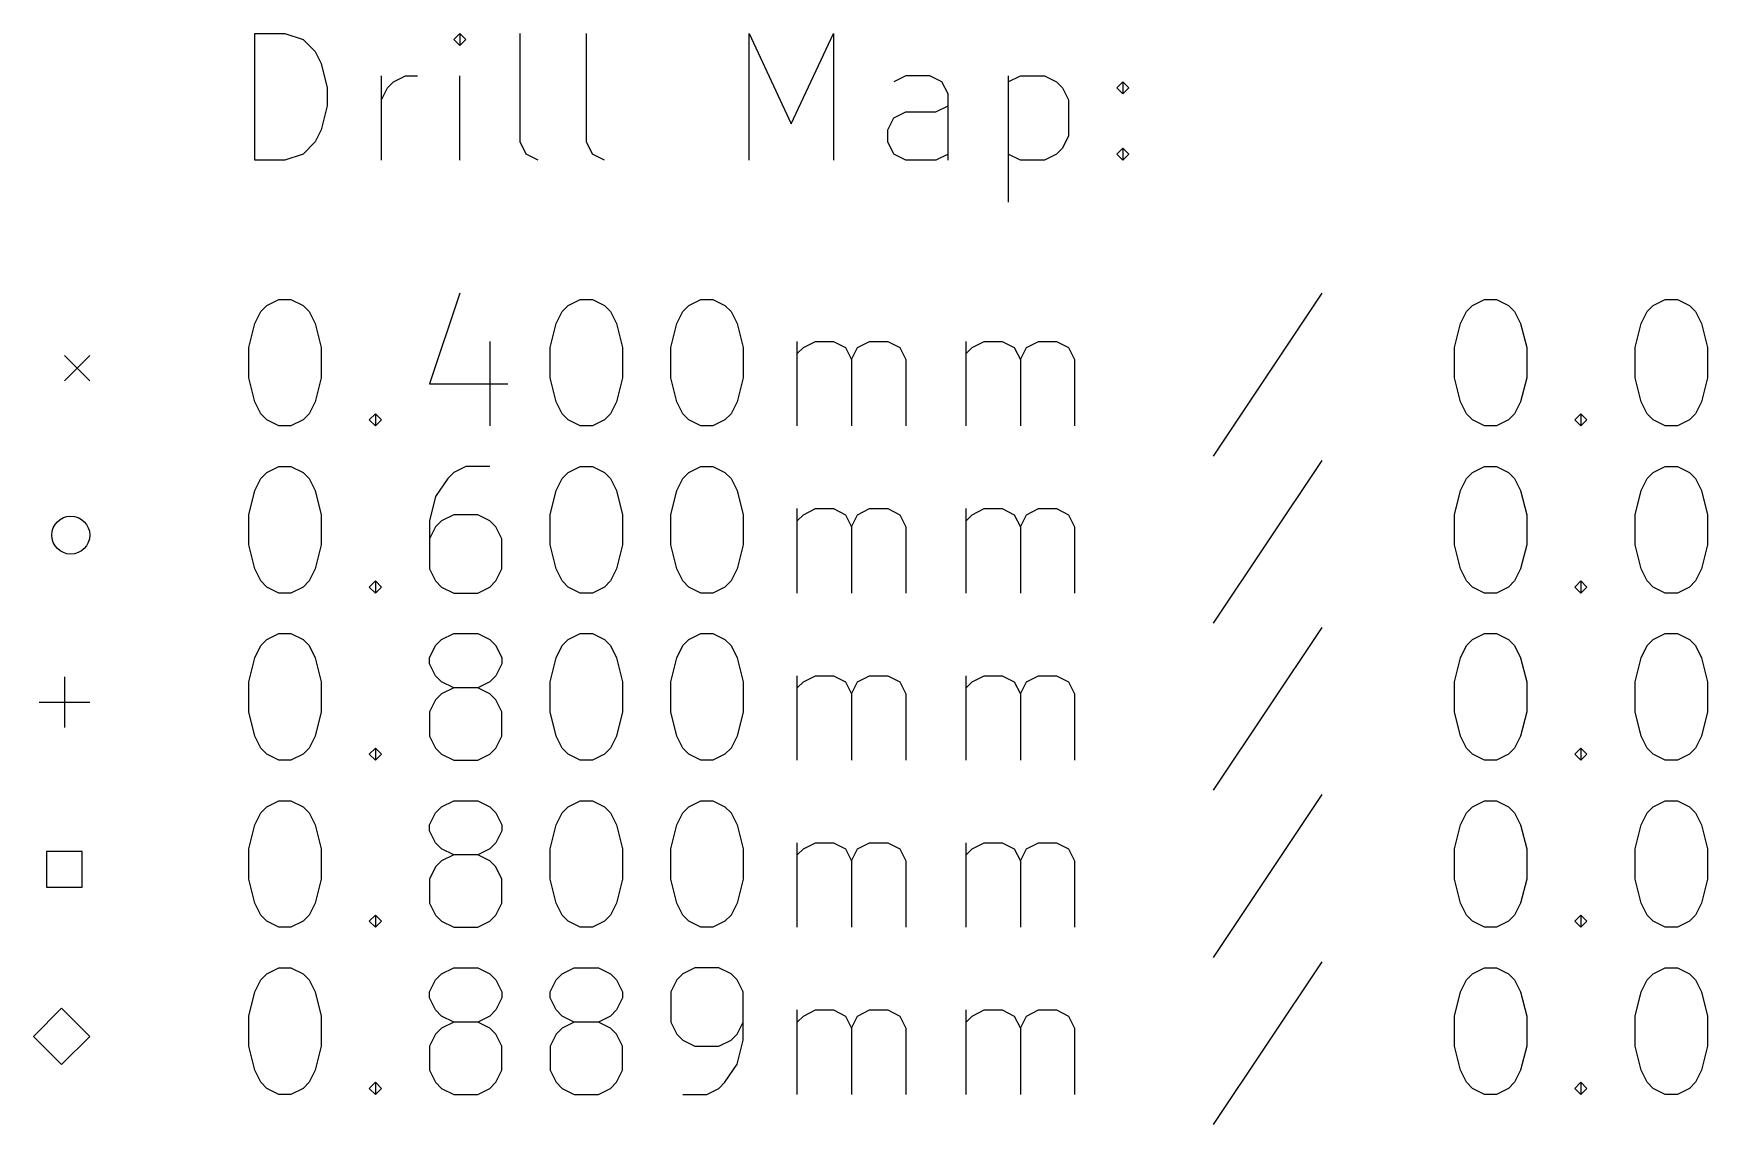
# Model space of a CAD drawing. Extents: x -2 to 158, y -158 to -1.
# Drawn here: x -0.89 to 25.56, y -18.35 to -1.11 of the extents above; entities that cross this region are included whole.
import ezdxf

# ---------------------------------------------------------------- set-up
doc = ezdxf.new("R2010")
doc.units = 0
doc.layers.add('BLACK', color=7, linetype='CONTINUOUS')

msp = doc.modelspace()

# ---------------------------------------------------------------- linework, layer by layer
at = {"layer": 'BLACK', "linetype": 'CONTINUOUS'}
for p, q in [((2.607768, -3.114838), (2.607768, -1.114838)), ((2.607768, -1.114838), (3.083958, -1.114838)), ((3.083958, -1.114838), (3.369673, -1.210076)), ((3.369673, -1.210076), (3.560149, -1.400552)), ((5.845863, -1.114838), (5.750625, -1.210076)), ((5.750625, -1.210076), (5.845863, -1.305314)), ((5.941101, -1.210076), (5.845863, -1.114838)), ((5.845863, -1.114838), (5.845863, -1.305314)), ((5.845863, -1.305314), (5.941101, -1.210076)), ((6.798244, -2.829123), (6.798244, -1.114838)), ((7.845863, -2.829123), (7.845863, -1.114838)), ((10.417292, -3.114838), (10.417292, -1.114838)), ((10.417292, -1.114838), (11.083959, -2.543409)), ((11.083959, -2.543409), (11.750625, -1.114838)), ((11.750625, -1.114838), (11.750625, -3.114838)), ((3.560149, -1.400552), (3.655387, -1.591028)), ((3.655387, -1.591028), (3.750625, -1.97198)), ((4.607768, -3.114838), (4.607768, -1.781504)), ((4.798244, -1.876742), (4.98872, -1.781504)), ((4.98872, -1.781504), (5.179197, -1.781504)), ((5.845863, -3.114838), (5.845863, -1.781504)), ((12.893482, -1.781504), (12.703006, -1.876742)), ((13.274435, -1.781504), (12.893482, -1.781504)), ((13.464911, -1.876742), (13.274435, -1.781504)), ((14.51253, -1.781504), (14.51253, -3.781504)), ((14.51253, -1.876742), (14.703006, -1.781504)), ((14.703006, -1.781504), (15.083959, -1.781504)), ((15.083959, -1.781504), (15.274435, -1.876742)), ((3.750625, -1.97198), (3.750625, -2.257695)), ((4.607768, -2.162457), (4.703006, -1.97198)), ((4.703006, -1.97198), (4.798244, -1.876742)), ((13.560149, -2.067219), (13.464911, -1.876742)), ((13.560149, -3.114838), (13.560149, -2.067219)), ((15.274435, -1.876742), (15.369673, -1.97198)), ((15.369673, -1.97198), (15.464911, -2.162457)), ((16.226816, -1.97198), (16.322054, -1.876742)), ((16.322054, -2.067219), (16.226816, -1.97198)), ((16.322054, -1.876742), (16.417292, -1.97198)), ((16.322054, -1.876742), (16.322054, -2.067219)), ((16.417292, -1.97198), (16.322054, -2.067219)), ((3.750625, -2.257695), (3.655387, -2.638647)), ((12.703006, -2.448171), (12.893482, -2.352933)), ((12.893482, -2.352933), (13.369673, -2.352933)), ((13.369673, -2.352933), (13.560149, -2.257695)), ((15.464911, -2.162457), (15.464911, -2.733885)), ((3.655387, -2.638647), (3.560149, -2.829123)), ((12.607768, -2.638647), (12.703006, -2.448171)), ((12.607768, -2.829123), (12.607768, -2.638647)), ((3.560149, -2.829123), (3.369673, -3.0196)), ((6.893482, -3.0196), (6.798244, -2.829123)), ((7.941101, -3.0196), (7.845863, -2.829123)), ((12.703006, -3.0196), (12.607768, -2.829123)), ((15.464911, -2.733885), (15.369673, -2.924361)), ((3.083958, -3.114838), (2.607768, -3.114838)), ((3.369673, -3.0196), (3.083958, -3.114838)), ((7.083958, -3.114838), (6.893482, -3.0196)), ((8.131577, -3.114838), (7.941101, -3.0196)), ((12.893482, -3.114838), (12.703006, -3.0196)), ((13.369673, -3.114838), (12.893482, -3.114838)), ((13.560149, -3.0196), (13.369673, -3.114838)), ((14.703006, -3.114838), (14.51253, -3.0196)), ((15.083959, -3.114838), (14.703006, -3.114838)), ((15.274435, -3.0196), (15.083959, -3.114838)), ((15.369673, -2.924361), (15.274435, -3.0196)), ((16.226816, -3.0196), (16.322054, -2.924361)), ((16.322054, -3.114838), (16.226816, -3.0196)), ((16.322054, -2.924361), (16.417292, -3.0196)), ((16.322054, -2.924361), (16.322054, -3.114838)), ((16.417292, -3.0196), (16.322054, -3.114838)), ((5.845863, -5.2196), (5.369673, -6.648171)), ((19.464912, -5.2196), (17.750627, -7.791028)), ((2.607768, -5.69579), (2.703006, -5.505314)), ((2.703006, -5.505314), (2.798244, -5.410076)), ((2.798244, -5.410076), (2.98872, -5.314838)), ((2.98872, -5.314838), (3.179197, -5.314838)), ((3.179197, -5.314838), (3.369673, -5.410076)), ((3.369673, -5.410076), (3.464911, -5.505314)), ((3.464911, -5.505314), (3.560149, -5.69579)), ((7.369673, -5.69579), (7.464911, -5.505314)), ((7.464911, -5.505314), (7.560149, -5.410076)), ((7.560149, -5.410076), (7.750625, -5.314838)), ((7.750625, -5.314838), (7.941102, -5.314838)), ((7.941102, -5.314838), (8.131578, -5.410076)), ((8.131578, -5.410076), (8.226816, -5.505314)), ((8.226816, -5.505314), (8.322054, -5.69579)), ((9.274435, -5.69579), (9.369673, -5.505314)), ((9.369673, -5.505314), (9.464911, -5.410076)), ((9.464911, -5.410076), (9.655387, -5.314838)), ((9.655387, -5.314838), (9.845864, -5.314838)), ((9.845864, -5.314838), (10.03634, -5.410076)), ((10.03634, -5.410076), (10.131578, -5.505314)), ((10.131578, -5.505314), (10.226816, -5.69579)), ((21.655389, -5.69579), (21.750627, -5.505314)), ((21.750627, -5.505314), (21.845865, -5.410076)), ((21.845865, -5.410076), (22.036341, -5.314838)), ((22.036341, -5.314838), (22.226818, -5.314838)), ((22.226818, -5.314838), (22.417294, -5.410076)), ((22.417294, -5.410076), (22.512532, -5.505314)), ((22.512532, -5.505314), (22.60777, -5.69579)), ((24.512532, -5.69579), (24.60777, -5.505314)), ((24.60777, -5.505314), (24.703008, -5.410076)), ((24.703008, -5.410076), (24.893484, -5.314838)), ((24.893484, -5.314838), (25.083961, -5.314838)), ((25.083961, -5.314838), (25.274437, -5.410076)), ((25.274437, -5.410076), (25.369675, -5.505314)), ((25.369675, -5.505314), (25.464913, -5.69579)), ((2.51253, -6.076742), (2.607768, -5.69579)), ((3.560149, -5.69579), (3.655387, -6.076742)), ((7.274435, -6.076742), (7.369673, -5.69579)), ((8.322054, -5.69579), (8.417292, -6.076742)), ((9.179197, -6.076742), (9.274435, -5.69579)), ((10.226816, -5.69579), (10.322054, -6.076742)), ((21.560151, -6.076742), (21.655389, -5.69579)), ((22.60777, -5.69579), (22.703008, -6.076742)), ((24.417294, -6.076742), (24.512532, -5.69579)), ((25.464913, -5.69579), (25.560151, -6.076742)), ((2.51253, -6.552933), (2.51253, -6.076742)), ((3.655387, -6.076742), (3.655387, -6.552933)), ((6.322054, -5.981504), (6.322054, -7.314838)), ((7.274435, -6.552933), (7.274435, -6.076742)), ((8.417292, -6.076742), (8.417292, -6.552933)), ((9.179197, -6.552933), (9.179197, -6.076742)), ((10.322054, -6.076742), (10.322054, -6.552933)), ((11.179197, -7.314838), (11.179197, -5.981504)), ((11.179197, -6.17198), (11.274435, -6.076742)), ((11.274435, -6.076742), (11.464911, -5.981504)), ((11.464911, -5.981504), (11.750626, -5.981504)), ((11.750626, -5.981504), (11.941102, -6.076742)), ((11.941102, -6.076742), (12.03634, -6.267219)), ((12.03634, -6.267219), (12.131578, -6.076742)), ((12.131578, -6.076742), (12.322054, -5.981504)), ((12.322054, -5.981504), (12.607768, -5.981504)), ((12.607768, -5.981504), (12.798245, -6.076742)), ((12.798245, -6.076742), (12.893483, -6.267219)), ((13.845864, -7.314838), (13.845864, -5.981504)), ((13.845864, -6.17198), (13.941102, -6.076742)), ((13.941102, -6.076742), (14.131578, -5.981504)), ((14.131578, -5.981504), (14.417293, -5.981504)), ((14.417293, -5.981504), (14.607769, -6.076742)), ((14.607769, -6.076742), (14.703007, -6.267219)), ((14.703007, -6.267219), (14.798245, -6.076742)), ((14.798245, -6.076742), (14.988721, -5.981504)), ((14.988721, -5.981504), (15.274435, -5.981504)), ((15.274435, -5.981504), (15.464912, -6.076742)), ((15.464912, -6.076742), (15.56015, -6.267219)), ((21.560151, -6.552933), (21.560151, -6.076742)), ((22.703008, -6.076742), (22.703008, -6.552933)), ((24.417294, -6.552933), (24.417294, -6.076742)), ((25.560151, -6.076742), (25.560151, -6.552933)), ((-0.4, -6.2), (0, -6.6)), ((0, -6.2), (-0.4, -6.6)), ((12.03634, -6.267219), (12.03634, -7.314838)), ((12.893483, -6.267219), (12.893483, -7.314838)), ((14.703007, -6.267219), (14.703007, -7.314838)), ((15.56015, -6.267219), (15.56015, -7.314838)), ((2.607768, -6.933885), (2.51253, -6.552933)), ((3.655387, -6.552933), (3.560149, -6.933885)), ((7.369673, -6.933885), (7.274435, -6.552933)), ((8.417292, -6.552933), (8.322054, -6.933885)), ((9.274435, -6.933885), (9.179197, -6.552933)), ((10.322054, -6.552933), (10.226816, -6.933885)), ((21.655389, -6.933885), (21.560151, -6.552933)), ((22.703008, -6.552933), (22.60777, -6.933885)), ((24.512532, -6.933885), (24.417294, -6.552933)), ((25.560151, -6.552933), (25.464913, -6.933885)), ((5.369673, -6.648171), (6.607768, -6.648171)), ((2.703006, -7.124361), (2.607768, -6.933885)), ((2.798244, -7.2196), (2.703006, -7.124361)), ((3.464911, -7.124361), (3.369673, -7.2196)), ((3.560149, -6.933885), (3.464911, -7.124361)), ((4.417292, -7.2196), (4.51253, -7.124361)), ((4.51253, -7.124361), (4.607768, -7.2196)), ((4.51253, -7.124361), (4.51253, -7.314838)), ((7.464911, -7.124361), (7.369673, -6.933885)), ((7.560149, -7.2196), (7.464911, -7.124361)), ((8.226816, -7.124361), (8.131578, -7.2196)), ((8.322054, -6.933885), (8.226816, -7.124361)), ((9.369673, -7.124361), (9.274435, -6.933885)), ((9.464911, -7.2196), (9.369673, -7.124361)), ((10.131578, -7.124361), (10.03634, -7.2196)), ((10.226816, -6.933885), (10.131578, -7.124361)), ((21.750627, -7.124361), (21.655389, -6.933885)), ((21.845865, -7.2196), (21.750627, -7.124361)), ((22.512532, -7.124361), (22.417294, -7.2196)), ((22.60777, -6.933885), (22.512532, -7.124361)), ((23.464913, -7.2196), (23.560151, -7.124361)), ((23.560151, -7.124361), (23.655389, -7.2196)), ((23.560151, -7.124361), (23.560151, -7.314838)), ((24.60777, -7.124361), (24.512532, -6.933885)), ((24.703008, -7.2196), (24.60777, -7.124361)), ((25.369675, -7.124361), (25.274437, -7.2196)), ((25.464913, -6.933885), (25.369675, -7.124361)), ((2.98872, -7.314838), (2.798244, -7.2196)), ((3.179197, -7.314838), (2.98872, -7.314838)), ((3.369673, -7.2196), (3.179197, -7.314838)), ((4.51253, -7.314838), (4.417292, -7.2196)), ((4.607768, -7.2196), (4.51253, -7.314838)), ((7.750625, -7.314838), (7.560149, -7.2196)), ((7.941102, -7.314838), (7.750625, -7.314838)), ((8.131578, -7.2196), (7.941102, -7.314838)), ((9.655387, -7.314838), (9.464911, -7.2196)), ((9.845864, -7.314838), (9.655387, -7.314838)), ((10.03634, -7.2196), (9.845864, -7.314838)), ((22.036341, -7.314838), (21.845865, -7.2196)), ((22.226818, -7.314838), (22.036341, -7.314838)), ((22.417294, -7.2196), (22.226818, -7.314838)), ((23.560151, -7.314838), (23.464913, -7.2196)), ((23.655389, -7.2196), (23.560151, -7.314838)), ((24.893484, -7.314838), (24.703008, -7.2196)), ((25.083961, -7.314838), (24.893484, -7.314838)), ((25.274437, -7.2196), (25.083961, -7.314838)), ((19.464912, -7.8596), (17.750627, -10.431028)), ((2.607768, -8.33579), (2.703006, -8.145314)), ((2.703006, -8.145314), (2.798244, -8.050076)), ((2.798244, -8.050076), (2.98872, -7.954838)), ((2.98872, -7.954838), (3.179197, -7.954838)), ((3.179197, -7.954838), (3.369673, -8.050076)), ((3.369673, -8.050076), (3.464911, -8.145314)), ((3.464911, -8.145314), (3.560149, -8.33579)), ((5.655387, -8.145314), (5.464911, -8.431028)), ((5.750625, -8.050076), (5.655387, -8.145314)), ((5.941101, -7.954838), (5.750625, -8.050076)), ((6.322054, -7.954838), (5.941101, -7.954838)), ((7.369673, -8.33579), (7.464911, -8.145314)), ((7.464911, -8.145314), (7.560149, -8.050076)), ((7.560149, -8.050076), (7.750625, -7.954838)), ((7.750625, -7.954838), (7.941102, -7.954838)), ((7.941102, -7.954838), (8.131578, -8.050076)), ((8.131578, -8.050076), (8.226816, -8.145314)), ((8.226816, -8.145314), (8.322054, -8.33579)), ((9.274435, -8.33579), (9.369673, -8.145314)), ((9.369673, -8.145314), (9.464911, -8.050076)), ((9.464911, -8.050076), (9.655387, -7.954838)), ((9.655387, -7.954838), (9.845864, -7.954838)), ((9.845864, -7.954838), (10.03634, -8.050076)), ((10.03634, -8.050076), (10.131578, -8.145314)), ((10.131578, -8.145314), (10.226816, -8.33579)), ((21.655389, -8.33579), (21.750627, -8.145314)), ((21.750627, -8.145314), (21.845865, -8.050076)), ((21.845865, -8.050076), (22.036341, -7.954838)), ((22.036341, -7.954838), (22.226818, -7.954838)), ((22.226818, -7.954838), (22.417294, -8.050076)), ((22.417294, -8.050076), (22.512532, -8.145314)), ((22.512532, -8.145314), (22.60777, -8.33579)), ((24.512532, -8.33579), (24.60777, -8.145314)), ((24.60777, -8.145314), (24.703008, -8.050076)), ((24.703008, -8.050076), (24.893484, -7.954838)), ((24.893484, -7.954838), (25.083961, -7.954838)), ((25.083961, -7.954838), (25.274437, -8.050076)), ((25.274437, -8.050076), (25.369675, -8.145314)), ((25.369675, -8.145314), (25.464913, -8.33579)), ((2.51253, -8.716742), (2.607768, -8.33579)), ((3.560149, -8.33579), (3.655387, -8.716742)), ((5.464911, -8.431028), (5.369673, -8.81198)), ((7.274435, -8.716742), (7.369673, -8.33579)), ((8.322054, -8.33579), (8.417292, -8.716742)), ((9.179197, -8.716742), (9.274435, -8.33579)), ((10.226816, -8.33579), (10.322054, -8.716742)), ((21.560151, -8.716742), (21.655389, -8.33579)), ((22.60777, -8.33579), (22.703008, -8.716742)), ((24.417294, -8.716742), (24.512532, -8.33579)), ((25.464913, -8.33579), (25.560151, -8.716742)), ((2.51253, -9.192933), (2.51253, -8.716742)), ((3.655387, -8.716742), (3.655387, -9.192933)), ((5.750625, -8.716742), (5.560149, -8.81198)), ((6.131578, -8.716742), (5.750625, -8.716742)), ((6.322054, -8.81198), (6.131578, -8.716742)), ((7.274435, -9.192933), (7.274435, -8.716742)), ((8.417292, -8.716742), (8.417292, -9.192933)), ((9.179197, -9.192933), (9.179197, -8.716742)), ((10.322054, -8.716742), (10.322054, -9.192933)), ((11.179197, -9.954838), (11.179197, -8.621504)), ((11.179197, -8.81198), (11.274435, -8.716742)), ((11.274435, -8.716742), (11.464911, -8.621504)), ((11.464911, -8.621504), (11.750626, -8.621504)), ((11.750626, -8.621504), (11.941102, -8.716742)), ((11.941102, -8.716742), (12.03634, -8.907219)), ((12.03634, -8.907219), (12.131578, -8.716742)), ((12.131578, -8.716742), (12.322054, -8.621504)), ((12.322054, -8.621504), (12.607768, -8.621504)), ((12.607768, -8.621504), (12.798245, -8.716742)), ((12.798245, -8.716742), (12.893483, -8.907219)), ((13.845864, -9.954838), (13.845864, -8.621504)), ((13.845864, -8.81198), (13.941102, -8.716742)), ((13.941102, -8.716742), (14.131578, -8.621504)), ((14.131578, -8.621504), (14.417293, -8.621504)), ((14.417293, -8.621504), (14.607769, -8.716742)), ((14.607769, -8.716742), (14.703007, -8.907219)), ((14.703007, -8.907219), (14.798245, -8.716742)), ((14.798245, -8.716742), (14.988721, -8.621504)), ((14.988721, -8.621504), (15.274435, -8.621504)), ((15.274435, -8.621504), (15.464912, -8.716742)), ((15.464912, -8.716742), (15.56015, -8.907219)), ((21.560151, -9.192933), (21.560151, -8.716742)), ((22.703008, -8.716742), (22.703008, -9.192933)), ((24.417294, -9.192933), (24.417294, -8.716742)), ((25.560151, -8.716742), (25.560151, -9.192933)), ((5.369673, -8.81198), (5.369673, -9.573885)), ((5.464911, -8.907219), (5.369673, -9.097695)), ((5.560149, -8.81198), (5.464911, -8.907219)), ((6.417292, -8.907219), (6.322054, -8.81198)), ((6.51253, -9.097695), (6.417292, -8.907219)), ((12.03634, -8.907219), (12.03634, -9.954838)), ((12.893483, -8.907219), (12.893483, -9.954838)), ((14.703007, -8.907219), (14.703007, -9.954838)), ((15.56015, -8.907219), (15.56015, -9.954838)), ((2.607768, -9.573885), (2.51253, -9.192933)), ((3.655387, -9.192933), (3.560149, -9.573885)), ((6.51253, -9.573885), (6.51253, -9.097695)), ((7.369673, -9.573885), (7.274435, -9.192933)), ((8.417292, -9.192933), (8.322054, -9.573885)), ((9.274435, -9.573885), (9.179197, -9.192933)), ((10.322054, -9.192933), (10.226816, -9.573885)), ((21.655389, -9.573885), (21.560151, -9.192933)), ((22.703008, -9.192933), (22.60777, -9.573885)), ((24.512532, -9.573885), (24.417294, -9.192933)), ((25.560151, -9.192933), (25.464913, -9.573885)), ((2.703006, -9.764361), (2.607768, -9.573885)), ((2.798244, -9.8596), (2.703006, -9.764361)), ((3.464911, -9.764361), (3.369673, -9.8596)), ((3.560149, -9.573885), (3.464911, -9.764361)), ((4.417292, -9.8596), (4.51253, -9.764361)), ((4.51253, -9.764361), (4.607768, -9.8596)), ((4.51253, -9.764361), (4.51253, -9.954838)), ((5.369673, -9.573885), (5.464911, -9.764361)), ((5.464911, -9.764361), (5.560149, -9.8596)), ((6.322054, -9.8596), (6.417292, -9.764361)), ((6.417292, -9.764361), (6.51253, -9.573885)), ((7.464911, -9.764361), (7.369673, -9.573885)), ((7.560149, -9.8596), (7.464911, -9.764361)), ((8.226816, -9.764361), (8.131578, -9.8596)), ((8.322054, -9.573885), (8.226816, -9.764361)), ((9.369673, -9.764361), (9.274435, -9.573885)), ((9.464911, -9.8596), (9.369673, -9.764361)), ((10.131578, -9.764361), (10.03634, -9.8596)), ((10.226816, -9.573885), (10.131578, -9.764361)), ((21.750627, -9.764361), (21.655389, -9.573885)), ((21.845865, -9.8596), (21.750627, -9.764361)), ((22.512532, -9.764361), (22.417294, -9.8596)), ((22.60777, -9.573885), (22.512532, -9.764361)), ((23.464913, -9.8596), (23.560151, -9.764361)), ((23.560151, -9.764361), (23.655389, -9.8596)), ((23.560151, -9.764361), (23.560151, -9.954838)), ((24.60777, -9.764361), (24.512532, -9.573885)), ((24.703008, -9.8596), (24.60777, -9.764361)), ((25.369675, -9.764361), (25.274437, -9.8596)), ((25.464913, -9.573885), (25.369675, -9.764361)), ((2.98872, -9.954838), (2.798244, -9.8596)), ((3.179197, -9.954838), (2.98872, -9.954838)), ((3.369673, -9.8596), (3.179197, -9.954838)), ((4.51253, -9.954838), (4.417292, -9.8596)), ((4.607768, -9.8596), (4.51253, -9.954838)), ((5.560149, -9.8596), (5.750625, -9.954838)), ((5.750625, -9.954838), (6.131578, -9.954838)), ((6.131578, -9.954838), (6.322054, -9.8596)), ((7.750625, -9.954838), (7.560149, -9.8596)), ((7.941102, -9.954838), (7.750625, -9.954838)), ((8.131578, -9.8596), (7.941102, -9.954838)), ((9.655387, -9.954838), (9.464911, -9.8596)), ((9.845864, -9.954838), (9.655387, -9.954838)), ((10.03634, -9.8596), (9.845864, -9.954838)), ((22.036341, -9.954838), (21.845865, -9.8596)), ((22.226818, -9.954838), (22.036341, -9.954838)), ((22.417294, -9.8596), (22.226818, -9.954838)), ((23.560151, -9.954838), (23.464913, -9.8596)), ((23.655389, -9.8596), (23.560151, -9.954838)), ((24.893484, -9.954838), (24.703008, -9.8596)), ((25.083961, -9.954838), (24.893484, -9.954838)), ((25.274437, -9.8596), (25.083961, -9.954838)), ((19.464912, -10.4996), (17.750627, -13.071028)), ((2.607768, -10.97579), (2.703006, -10.785314)), ((2.703006, -10.785314), (2.798244, -10.690076)), ((2.798244, -10.690076), (2.98872, -10.594838)), ((2.98872, -10.594838), (3.179197, -10.594838)), ((3.179197, -10.594838), (3.369673, -10.690076)), ((3.369673, -10.690076), (3.464911, -10.785314)), ((3.464911, -10.785314), (3.560149, -10.97579)), ((5.369673, -10.97579), (5.464911, -10.785314)), ((5.464911, -10.785314), (5.560149, -10.690076)), ((5.560149, -10.690076), (5.750625, -10.594838)), ((5.750625, -10.594838), (6.131578, -10.594838)), ((6.131578, -10.594838), (6.322054, -10.690076)), ((6.322054, -10.690076), (6.417292, -10.785314)), ((6.417292, -10.785314), (6.51253, -10.97579)), ((7.369673, -10.97579), (7.464911, -10.785314)), ((7.464911, -10.785314), (7.560149, -10.690076)), ((7.560149, -10.690076), (7.750625, -10.594838)), ((7.750625, -10.594838), (7.941102, -10.594838)), ((7.941102, -10.594838), (8.131578, -10.690076)), ((8.131578, -10.690076), (8.226816, -10.785314)), ((8.226816, -10.785314), (8.322054, -10.97579)), ((9.274435, -10.97579), (9.369673, -10.785314)), ((9.369673, -10.785314), (9.464911, -10.690076)), ((9.464911, -10.690076), (9.655387, -10.594838)), ((9.655387, -10.594838), (9.845864, -10.594838)), ((9.845864, -10.594838), (10.03634, -10.690076)), ((10.03634, -10.690076), (10.131578, -10.785314)), ((10.131578, -10.785314), (10.226816, -10.97579)), ((21.655389, -10.97579), (21.750627, -10.785314)), ((21.750627, -10.785314), (21.845865, -10.690076)), ((21.845865, -10.690076), (22.036341, -10.594838)), ((22.036341, -10.594838), (22.226818, -10.594838)), ((22.226818, -10.594838), (22.417294, -10.690076)), ((22.417294, -10.690076), (22.512532, -10.785314)), ((22.512532, -10.785314), (22.60777, -10.97579)), ((24.512532, -10.97579), (24.60777, -10.785314)), ((24.60777, -10.785314), (24.703008, -10.690076)), ((24.703008, -10.690076), (24.893484, -10.594838)), ((24.893484, -10.594838), (25.083961, -10.594838)), ((25.083961, -10.594838), (25.274437, -10.690076)), ((25.274437, -10.690076), (25.369675, -10.785314)), ((25.369675, -10.785314), (25.464913, -10.97579)), ((2.51253, -11.356742), (2.607768, -10.97579)), ((3.560149, -10.97579), (3.655387, -11.356742)), ((5.369673, -11.071028), (5.369673, -10.97579)), ((5.464911, -11.261504), (5.369673, -11.071028)), ((6.51253, -11.071028), (6.417292, -11.261504)), ((6.51253, -10.97579), (6.51253, -11.071028)), ((7.274435, -11.356742), (7.369673, -10.97579)), ((8.322054, -10.97579), (8.417292, -11.356742)), ((9.179197, -11.356742), (9.274435, -10.97579)), ((10.226816, -10.97579), (10.322054, -11.356742)), ((21.560151, -11.356742), (21.655389, -10.97579)), ((22.60777, -10.97579), (22.703008, -11.356742)), ((24.417294, -11.356742), (24.512532, -10.97579)), ((25.464913, -10.97579), (25.560151, -11.356742)), ((-0.4, -11.28), (-0.4, -12.08)), ((2.51253, -11.832933), (2.51253, -11.356742)), ((3.655387, -11.356742), (3.655387, -11.832933)), ((5.560149, -11.356742), (5.464911, -11.261504)), ((5.750625, -11.45198), (5.560149, -11.356742)), ((6.322054, -11.356742), (6.131578, -11.45198)), ((6.417292, -11.261504), (6.322054, -11.356742)), ((7.274435, -11.832933), (7.274435, -11.356742)), ((8.417292, -11.356742), (8.417292, -11.832933)), ((9.179197, -11.832933), (9.179197, -11.356742)), ((10.322054, -11.356742), (10.322054, -11.832933)), ((11.179197, -12.594838), (11.179197, -11.261504)), ((11.179197, -11.45198), (11.274435, -11.356742)), ((11.274435, -11.356742), (11.464911, -11.261504)), ((11.464911, -11.261504), (11.750626, -11.261504)), ((11.750626, -11.261504), (11.941102, -11.356742)), ((11.941102, -11.356742), (12.03634, -11.547219)), ((12.03634, -11.547219), (12.131578, -11.356742)), ((12.131578, -11.356742), (12.322054, -11.261504)), ((12.322054, -11.261504), (12.607768, -11.261504)), ((12.607768, -11.261504), (12.798245, -11.356742)), ((12.798245, -11.356742), (12.893483, -11.547219)), ((13.845864, -12.594838), (13.845864, -11.261504)), ((13.845864, -11.45198), (13.941102, -11.356742)), ((13.941102, -11.356742), (14.131578, -11.261504)), ((14.131578, -11.261504), (14.417293, -11.261504)), ((14.417293, -11.261504), (14.607769, -11.356742)), ((14.607769, -11.356742), (14.703007, -11.547219)), ((14.703007, -11.547219), (14.798245, -11.356742)), ((14.798245, -11.356742), (14.988721, -11.261504)), ((14.988721, -11.261504), (15.274435, -11.261504)), ((15.274435, -11.261504), (15.464912, -11.356742)), ((15.464912, -11.356742), (15.56015, -11.547219)), ((21.560151, -11.832933), (21.560151, -11.356742)), ((22.703008, -11.356742), (22.703008, -11.832933)), ((24.417294, -11.832933), (24.417294, -11.356742)), ((25.560151, -11.356742), (25.560151, -11.832933)), ((5.560149, -11.547219), (5.464911, -11.642457)), ((5.750625, -11.45198), (5.560149, -11.547219)), ((6.131578, -11.45198), (5.750625, -11.45198)), ((6.322054, -11.547219), (6.131578, -11.45198)), ((6.417292, -11.642457), (6.322054, -11.547219)), ((12.03634, -11.547219), (12.03634, -12.594838)), ((12.893483, -11.547219), (12.893483, -12.594838)), ((14.703007, -11.547219), (14.703007, -12.594838)), ((15.56015, -11.547219), (15.56015, -12.594838)), ((-0.8, -11.68), (0, -11.68)), ((2.607768, -12.213885), (2.51253, -11.832933)), ((3.655387, -11.832933), (3.560149, -12.213885)), ((5.464911, -11.642457), (5.369673, -11.832933)), ((5.369673, -11.832933), (5.369673, -12.213885)), ((6.51253, -11.832933), (6.417292, -11.642457)), ((6.51253, -12.213885), (6.51253, -11.832933)), ((7.369673, -12.213885), (7.274435, -11.832933)), ((8.417292, -11.832933), (8.322054, -12.213885)), ((9.274435, -12.213885), (9.179197, -11.832933)), ((10.322054, -11.832933), (10.226816, -12.213885)), ((21.655389, -12.213885), (21.560151, -11.832933)), ((22.703008, -11.832933), (22.60777, -12.213885)), ((24.512532, -12.213885), (24.417294, -11.832933)), ((25.560151, -11.832933), (25.464913, -12.213885)), ((2.703006, -12.404361), (2.607768, -12.213885)), ((2.798244, -12.4996), (2.703006, -12.404361)), ((3.464911, -12.404361), (3.369673, -12.4996)), ((3.560149, -12.213885), (3.464911, -12.404361)), ((4.417292, -12.4996), (4.51253, -12.404361)), ((4.51253, -12.404361), (4.607768, -12.4996)), ((4.51253, -12.404361), (4.51253, -12.594838)), ((5.369673, -12.213885), (5.464911, -12.404361)), ((5.464911, -12.404361), (5.560149, -12.4996)), ((6.322054, -12.4996), (6.417292, -12.404361)), ((6.417292, -12.404361), (6.51253, -12.213885)), ((7.464911, -12.404361), (7.369673, -12.213885)), ((7.560149, -12.4996), (7.464911, -12.404361)), ((8.226816, -12.404361), (8.131578, -12.4996)), ((8.322054, -12.213885), (8.226816, -12.404361)), ((9.369673, -12.404361), (9.274435, -12.213885)), ((9.464911, -12.4996), (9.369673, -12.404361)), ((10.131578, -12.404361), (10.03634, -12.4996)), ((10.226816, -12.213885), (10.131578, -12.404361)), ((21.750627, -12.404361), (21.655389, -12.213885)), ((21.845865, -12.4996), (21.750627, -12.404361)), ((22.512532, -12.404361), (22.417294, -12.4996)), ((22.60777, -12.213885), (22.512532, -12.404361)), ((23.464913, -12.4996), (23.560151, -12.404361)), ((23.560151, -12.404361), (23.655389, -12.4996)), ((23.560151, -12.404361), (23.560151, -12.594838)), ((24.60777, -12.404361), (24.512532, -12.213885)), ((24.703008, -12.4996), (24.60777, -12.404361)), ((25.369675, -12.404361), (25.274437, -12.4996)), ((25.464913, -12.213885), (25.369675, -12.404361)), ((2.98872, -12.594838), (2.798244, -12.4996)), ((3.179197, -12.594838), (2.98872, -12.594838)), ((3.369673, -12.4996), (3.179197, -12.594838)), ((4.51253, -12.594838), (4.417292, -12.4996)), ((4.607768, -12.4996), (4.51253, -12.594838)), ((5.560149, -12.4996), (5.750625, -12.594838)), ((5.750625, -12.594838), (6.131578, -12.594838)), ((6.131578, -12.594838), (6.322054, -12.4996)), ((7.750625, -12.594838), (7.560149, -12.4996)), ((7.941102, -12.594838), (7.750625, -12.594838)), ((8.131578, -12.4996), (7.941102, -12.594838)), ((9.655387, -12.594838), (9.464911, -12.4996)), ((9.845864, -12.594838), (9.655387, -12.594838)), ((10.03634, -12.4996), (9.845864, -12.594838)), ((22.036341, -12.594838), (21.845865, -12.4996)), ((22.226818, -12.594838), (22.036341, -12.594838)), ((22.417294, -12.4996), (22.226818, -12.594838)), ((23.560151, -12.594838), (23.464913, -12.4996)), ((23.655389, -12.4996), (23.560151, -12.594838)), ((24.893484, -12.594838), (24.703008, -12.4996)), ((25.083961, -12.594838), (24.893484, -12.594838)), ((25.274437, -12.4996), (25.083961, -12.594838)), ((19.464912, -13.1396), (17.750627, -15.711028)), ((2.607768, -13.61579), (2.703006, -13.425314)), ((2.703006, -13.425314), (2.798244, -13.330076)), ((2.798244, -13.330076), (2.98872, -13.234838)), ((2.98872, -13.234838), (3.179197, -13.234838)), ((3.179197, -13.234838), (3.369673, -13.330076)), ((3.369673, -13.330076), (3.464911, -13.425314)), ((3.464911, -13.425314), (3.560149, -13.61579)), ((5.369673, -13.61579), (5.464911, -13.425314)), ((5.464911, -13.425314), (5.560149, -13.330076)), ((5.560149, -13.330076), (5.750625, -13.234838)), ((5.750625, -13.234838), (6.131578, -13.234838)), ((6.131578, -13.234838), (6.322054, -13.330076)), ((6.322054, -13.330076), (6.417292, -13.425314)), ((6.417292, -13.425314), (6.51253, -13.61579)), ((7.369673, -13.61579), (7.464911, -13.425314)), ((7.464911, -13.425314), (7.560149, -13.330076)), ((7.560149, -13.330076), (7.750625, -13.234838)), ((7.750625, -13.234838), (7.941102, -13.234838)), ((7.941102, -13.234838), (8.131578, -13.330076)), ((8.131578, -13.330076), (8.226816, -13.425314)), ((8.226816, -13.425314), (8.322054, -13.61579)), ((9.274435, -13.61579), (9.369673, -13.425314)), ((9.369673, -13.425314), (9.464911, -13.330076)), ((9.464911, -13.330076), (9.655387, -13.234838)), ((9.655387, -13.234838), (9.845864, -13.234838)), ((9.845864, -13.234838), (10.03634, -13.330076)), ((10.03634, -13.330076), (10.131578, -13.425314)), ((10.131578, -13.425314), (10.226816, -13.61579)), ((21.655389, -13.61579), (21.750627, -13.425314)), ((21.750627, -13.425314), (21.845865, -13.330076)), ((21.845865, -13.330076), (22.036341, -13.234838)), ((22.036341, -13.234838), (22.226818, -13.234838)), ((22.226818, -13.234838), (22.417294, -13.330076)), ((22.417294, -13.330076), (22.512532, -13.425314)), ((22.512532, -13.425314), (22.60777, -13.61579)), ((24.512532, -13.61579), (24.60777, -13.425314)), ((24.60777, -13.425314), (24.703008, -13.330076)), ((24.703008, -13.330076), (24.893484, -13.234838)), ((24.893484, -13.234838), (25.083961, -13.234838)), ((25.083961, -13.234838), (25.274437, -13.330076)), ((25.274437, -13.330076), (25.369675, -13.425314)), ((25.369675, -13.425314), (25.464913, -13.61579)), ((2.51253, -13.996742), (2.607768, -13.61579)), ((3.560149, -13.61579), (3.655387, -13.996742)), ((5.369673, -13.711028), (5.369673, -13.61579)), ((5.464911, -13.901504), (5.369673, -13.711028)), ((6.51253, -13.711028), (6.417292, -13.901504)), ((6.51253, -13.61579), (6.51253, -13.711028)), ((7.274435, -13.996742), (7.369673, -13.61579)), ((8.322054, -13.61579), (8.417292, -13.996742)), ((9.179197, -13.996742), (9.274435, -13.61579)), ((10.226816, -13.61579), (10.322054, -13.996742)), ((21.560151, -13.996742), (21.655389, -13.61579)), ((22.60777, -13.61579), (22.703008, -13.996742)), ((24.417294, -13.996742), (24.512532, -13.61579)), ((25.464913, -13.61579), (25.560151, -13.996742)), ((2.51253, -14.472933), (2.51253, -13.996742)), ((3.655387, -13.996742), (3.655387, -14.472933)), ((5.560149, -13.996742), (5.464911, -13.901504)), ((5.750625, -14.09198), (5.560149, -13.996742)), ((6.322054, -13.996742), (6.131578, -14.09198)), ((6.417292, -13.901504), (6.322054, -13.996742)), ((7.274435, -14.472933), (7.274435, -13.996742)), ((8.417292, -13.996742), (8.417292, -14.472933)), ((9.179197, -14.472933), (9.179197, -13.996742)), ((10.322054, -13.996742), (10.322054, -14.472933)), ((11.179197, -15.234838), (11.179197, -13.901504)), ((11.179197, -14.09198), (11.274435, -13.996742)), ((11.274435, -13.996742), (11.464911, -13.901504)), ((11.464911, -13.901504), (11.750626, -13.901504)), ((11.750626, -13.901504), (11.941102, -13.996742)), ((11.941102, -13.996742), (12.03634, -14.187219)), ((12.03634, -14.187219), (12.131578, -13.996742)), ((12.131578, -13.996742), (12.322054, -13.901504)), ((12.322054, -13.901504), (12.607768, -13.901504)), ((12.607768, -13.901504), (12.798245, -13.996742)), ((12.798245, -13.996742), (12.893483, -14.187219)), ((13.845864, -15.234838), (13.845864, -13.901504)), ((13.845864, -14.09198), (13.941102, -13.996742)), ((13.941102, -13.996742), (14.131578, -13.901504)), ((14.131578, -13.901504), (14.417293, -13.901504)), ((14.417293, -13.901504), (14.607769, -13.996742)), ((14.607769, -13.996742), (14.703007, -14.187219)), ((14.703007, -14.187219), (14.798245, -13.996742)), ((14.798245, -13.996742), (14.988721, -13.901504)), ((14.988721, -13.901504), (15.274435, -13.901504)), ((15.274435, -13.901504), (15.464912, -13.996742)), ((15.464912, -13.996742), (15.56015, -14.187219)), ((21.560151, -14.472933), (21.560151, -13.996742)), ((22.703008, -13.996742), (22.703008, -14.472933)), ((24.417294, -14.472933), (24.417294, -13.996742)), ((25.560151, -13.996742), (25.560151, -14.472933)), ((-0.117155, -14.037155), (-0.682845, -14.037155)), ((-0.682845, -14.037155), (-0.682845, -14.602845)), ((-0.117155, -14.602845), (-0.117155, -14.037155)), ((5.464911, -14.282457), (5.369673, -14.472933)), ((5.560149, -14.187219), (5.464911, -14.282457)), ((5.750625, -14.09198), (5.560149, -14.187219)), ((6.131578, -14.09198), (5.750625, -14.09198)), ((6.322054, -14.187219), (6.131578, -14.09198)), ((6.417292, -14.282457), (6.322054, -14.187219)), ((6.51253, -14.472933), (6.417292, -14.282457)), ((12.03634, -14.187219), (12.03634, -15.234838)), ((12.893483, -14.187219), (12.893483, -15.234838)), ((14.703007, -14.187219), (14.703007, -15.234838)), ((15.56015, -14.187219), (15.56015, -15.234838)), ((2.607768, -14.853885), (2.51253, -14.472933)), ((3.655387, -14.472933), (3.560149, -14.853885)), ((5.369673, -14.472933), (5.369673, -14.853885)), ((6.51253, -14.853885), (6.51253, -14.472933)), ((7.369673, -14.853885), (7.274435, -14.472933)), ((8.417292, -14.472933), (8.322054, -14.853885)), ((9.274435, -14.853885), (9.179197, -14.472933)), ((10.322054, -14.472933), (10.226816, -14.853885)), ((21.655389, -14.853885), (21.560151, -14.472933)), ((22.703008, -14.472933), (22.60777, -14.853885)), ((24.512532, -14.853885), (24.417294, -14.472933)), ((25.560151, -14.472933), (25.464913, -14.853885)), ((-0.682845, -14.602845), (-0.117155, -14.602845)), ((2.703006, -15.044361), (2.607768, -14.853885)), ((2.798244, -15.1396), (2.703006, -15.044361)), ((3.464911, -15.044361), (3.369673, -15.1396)), ((3.560149, -14.853885), (3.464911, -15.044361)), ((4.417292, -15.1396), (4.51253, -15.044361)), ((4.51253, -15.044361), (4.607768, -15.1396)), ((4.51253, -15.044361), (4.51253, -15.234838)), ((5.369673, -14.853885), (5.464911, -15.044361)), ((5.464911, -15.044361), (5.560149, -15.1396)), ((6.322054, -15.1396), (6.417292, -15.044361)), ((6.417292, -15.044361), (6.51253, -14.853885)), ((7.464911, -15.044361), (7.369673, -14.853885)), ((7.560149, -15.1396), (7.464911, -15.044361)), ((8.226816, -15.044361), (8.131578, -15.1396)), ((8.322054, -14.853885), (8.226816, -15.044361)), ((9.369673, -15.044361), (9.274435, -14.853885)), ((9.464911, -15.1396), (9.369673, -15.044361)), ((10.131578, -15.044361), (10.03634, -15.1396)), ((10.226816, -14.853885), (10.131578, -15.044361)), ((21.750627, -15.044361), (21.655389, -14.853885)), ((21.845865, -15.1396), (21.750627, -15.044361)), ((22.512532, -15.044361), (22.417294, -15.1396)), ((22.60777, -14.853885), (22.512532, -15.044361)), ((23.464913, -15.1396), (23.560151, -15.044361)), ((23.560151, -15.044361), (23.655389, -15.1396)), ((23.560151, -15.044361), (23.560151, -15.234838)), ((24.60777, -15.044361), (24.512532, -14.853885)), ((24.703008, -15.1396), (24.60777, -15.044361)), ((25.369675, -15.044361), (25.274437, -15.1396)), ((25.464913, -14.853885), (25.369675, -15.044361)), ((2.98872, -15.234838), (2.798244, -15.1396)), ((3.179197, -15.234838), (2.98872, -15.234838)), ((3.369673, -15.1396), (3.179197, -15.234838)), ((4.51253, -15.234838), (4.417292, -15.1396)), ((4.607768, -15.1396), (4.51253, -15.234838)), ((5.560149, -15.1396), (5.750625, -15.234838)), ((5.750625, -15.234838), (6.131578, -15.234838)), ((6.131578, -15.234838), (6.322054, -15.1396)), ((7.750625, -15.234838), (7.560149, -15.1396)), ((7.941102, -15.234838), (7.750625, -15.234838)), ((8.131578, -15.1396), (7.941102, -15.234838)), ((9.655387, -15.234838), (9.464911, -15.1396)), ((9.845864, -15.234838), (9.655387, -15.234838)), ((10.03634, -15.1396), (9.845864, -15.234838)), ((22.036341, -15.234838), (21.845865, -15.1396)), ((22.226818, -15.234838), (22.036341, -15.234838)), ((22.417294, -15.1396), (22.226818, -15.234838)), ((23.560151, -15.234838), (23.464913, -15.1396)), ((23.655389, -15.1396), (23.560151, -15.234838)), ((24.893484, -15.234838), (24.703008, -15.1396)), ((25.083961, -15.234838), (24.893484, -15.234838)), ((25.274437, -15.1396), (25.083961, -15.234838)), ((19.464912, -15.7796), (17.750627, -18.351028)), ((2.607768, -16.25579), (2.703006, -16.065314)), ((2.703006, -16.065314), (2.798244, -15.970076)), ((2.798244, -15.970076), (2.98872, -15.874838)), ((2.98872, -15.874838), (3.179197, -15.874838)), ((3.179197, -15.874838), (3.369673, -15.970076)), ((3.369673, -15.970076), (3.464911, -16.065314)), ((3.464911, -16.065314), (3.560149, -16.25579)), ((5.369673, -16.25579), (5.464911, -16.065314)), ((5.464911, -16.065314), (5.560149, -15.970076)), ((5.560149, -15.970076), (5.750625, -15.874838)), ((5.750625, -15.874838), (6.131578, -15.874838)), ((6.131578, -15.874838), (6.322054, -15.970076)), ((6.322054, -15.970076), (6.417292, -16.065314)), ((6.417292, -16.065314), (6.51253, -16.25579)), ((7.274435, -16.25579), (7.369673, -16.065314)), ((7.369673, -16.065314), (7.464911, -15.970076)), ((7.464911, -15.970076), (7.655387, -15.874838)), ((7.655387, -15.874838), (8.03634, -15.874838)), ((8.03634, -15.874838), (8.226816, -15.970076)), ((8.226816, -15.970076), (8.322054, -16.065314)), ((8.322054, -16.065314), (8.417292, -16.25579)), ((9.274435, -16.065314), (9.179197, -16.25579)), ((9.369673, -15.970076), (9.274435, -16.065314)), ((9.560149, -15.874838), (9.369673, -15.970076)), ((9.941102, -15.874838), (9.560149, -15.874838)), ((10.131578, -15.970076), (9.941102, -15.874838)), ((10.226816, -16.065314), (10.131578, -15.970076)), ((10.322054, -16.25579), (10.226816, -16.065314)), ((21.655389, -16.25579), (21.750627, -16.065314)), ((21.750627, -16.065314), (21.845865, -15.970076)), ((21.845865, -15.970076), (22.036341, -15.874838)), ((22.036341, -15.874838), (22.226818, -15.874838)), ((22.226818, -15.874838), (22.417294, -15.970076)), ((22.417294, -15.970076), (22.512532, -16.065314)), ((22.512532, -16.065314), (22.60777, -16.25579)), ((24.512532, -16.25579), (24.60777, -16.065314)), ((24.60777, -16.065314), (24.703008, -15.970076)), ((24.703008, -15.970076), (24.893484, -15.874838)), ((24.893484, -15.874838), (25.083961, -15.874838)), ((25.083961, -15.874838), (25.274437, -15.970076)), ((25.274437, -15.970076), (25.369675, -16.065314)), ((25.369675, -16.065314), (25.464913, -16.25579)), ((2.51253, -16.636742), (2.607768, -16.25579)), ((3.560149, -16.25579), (3.655387, -16.636742)), ((5.369673, -16.351028), (5.369673, -16.25579)), ((5.464911, -16.541504), (5.369673, -16.351028)), ((6.51253, -16.351028), (6.417292, -16.541504)), ((6.51253, -16.25579), (6.51253, -16.351028)), ((7.274435, -16.351028), (7.274435, -16.25579)), ((7.369673, -16.541504), (7.274435, -16.351028)), ((8.417292, -16.351028), (8.322054, -16.541504)), ((8.417292, -16.25579), (8.417292, -16.351028)), ((9.179197, -16.25579), (9.179197, -16.73198)), ((10.322054, -17.017695), (10.322054, -16.25579)), ((21.560151, -16.636742), (21.655389, -16.25579)), ((22.60777, -16.25579), (22.703008, -16.636742)), ((24.417294, -16.636742), (24.512532, -16.25579)), ((25.464913, -16.25579), (25.560151, -16.636742)), ((-0.4445, -16.5155), (-0.889, -16.96)), ((0, -16.96), (-0.4445, -16.5155)), ((2.51253, -17.112933), (2.51253, -16.636742)), ((3.655387, -16.636742), (3.655387, -17.112933)), ((5.560149, -16.636742), (5.464911, -16.541504)), ((5.750625, -16.73198), (5.560149, -16.636742)), ((6.322054, -16.636742), (6.131578, -16.73198)), ((6.417292, -16.541504), (6.322054, -16.636742)), ((7.464911, -16.636742), (7.369673, -16.541504)), ((7.655387, -16.73198), (7.464911, -16.636742)), ((8.226816, -16.636742), (8.03634, -16.73198)), ((8.322054, -16.541504), (8.226816, -16.636742)), ((11.179197, -17.874838), (11.179197, -16.541504)), ((11.179197, -16.73198), (11.274435, -16.636742)), ((11.274435, -16.636742), (11.464911, -16.541504)), ((11.464911, -16.541504), (11.750626, -16.541504)), ((11.750626, -16.541504), (11.941102, -16.636742)), ((11.941102, -16.636742), (12.03634, -16.827219)), ((12.03634, -16.827219), (12.131578, -16.636742)), ((12.131578, -16.636742), (12.322054, -16.541504)), ((12.322054, -16.541504), (12.607768, -16.541504)), ((12.607768, -16.541504), (12.798245, -16.636742)), ((12.798245, -16.636742), (12.893483, -16.827219)), ((13.845864, -17.874838), (13.845864, -16.541504)), ((13.845864, -16.73198), (13.941102, -16.636742)), ((13.941102, -16.636742), (14.131578, -16.541504)), ((14.131578, -16.541504), (14.417293, -16.541504)), ((14.417293, -16.541504), (14.607769, -16.636742)), ((14.607769, -16.636742), (14.703007, -16.827219)), ((14.703007, -16.827219), (14.798245, -16.636742)), ((14.798245, -16.636742), (14.988721, -16.541504)), ((14.988721, -16.541504), (15.274435, -16.541504)), ((15.274435, -16.541504), (15.464912, -16.636742)), ((15.464912, -16.636742), (15.56015, -16.827219)), ((21.560151, -17.112933), (21.560151, -16.636742)), ((22.703008, -16.636742), (22.703008, -17.112933)), ((24.417294, -17.112933), (24.417294, -16.636742)), ((25.560151, -16.636742), (25.560151, -17.112933)), ((5.464911, -16.922457), (5.369673, -17.112933)), ((5.560149, -16.827219), (5.464911, -16.922457)), ((5.750625, -16.73198), (5.560149, -16.827219)), ((6.131578, -16.73198), (5.750625, -16.73198)), ((6.322054, -16.827219), (6.131578, -16.73198)), ((6.417292, -16.922457), (6.322054, -16.827219)), ((6.51253, -17.112933), (6.417292, -16.922457)), ((7.369673, -16.922457), (7.274435, -17.112933)), ((7.464911, -16.827219), (7.369673, -16.922457)), ((7.655387, -16.73198), (7.464911, -16.827219)), ((8.03634, -16.73198), (7.655387, -16.73198)), ((8.226816, -16.827219), (8.03634, -16.73198)), ((8.322054, -16.922457), (8.226816, -16.827219)), ((8.417292, -17.112933), (8.322054, -16.922457)), ((9.179197, -16.73198), (9.274435, -16.922457)), ((9.274435, -16.922457), (9.369673, -17.017695)), ((10.131578, -17.017695), (10.226816, -16.922457)), ((10.226816, -16.922457), (10.322054, -16.73198)), ((12.03634, -16.827219), (12.03634, -17.874838)), ((12.893483, -16.827219), (12.893483, -17.874838)), ((14.703007, -16.827219), (14.703007, -17.874838)), ((15.56015, -16.827219), (15.56015, -17.874838)), ((-0.889, -16.96), (-0.4445, -17.4045)), ((-0.4445, -17.4045), (0, -16.96)), ((2.607768, -17.493885), (2.51253, -17.112933)), ((3.655387, -17.112933), (3.560149, -17.493885)), ((5.369673, -17.112933), (5.369673, -17.493885)), ((6.51253, -17.493885), (6.51253, -17.112933)), ((7.274435, -17.112933), (7.274435, -17.493885)), ((8.417292, -17.493885), (8.417292, -17.112933)), ((9.369673, -17.017695), (9.560149, -17.112933)), ((9.560149, -17.112933), (9.941102, -17.112933)), ((9.941102, -17.112933), (10.131578, -17.017695)), ((10.226816, -17.398647), (10.322054, -17.017695)), ((21.655389, -17.493885), (21.560151, -17.112933)), ((22.703008, -17.112933), (22.60777, -17.493885)), ((24.512532, -17.493885), (24.417294, -17.112933)), ((25.560151, -17.112933), (25.464913, -17.493885)), ((10.03634, -17.684361), (10.226816, -17.398647)), ((2.703006, -17.684361), (2.607768, -17.493885)), ((2.798244, -17.7796), (2.703006, -17.684361)), ((3.464911, -17.684361), (3.369673, -17.7796)), ((3.560149, -17.493885), (3.464911, -17.684361)), ((4.417292, -17.7796), (4.51253, -17.684361)), ((4.51253, -17.684361), (4.607768, -17.7796)), ((4.51253, -17.684361), (4.51253, -17.874838)), ((5.369673, -17.493885), (5.464911, -17.684361)), ((5.464911, -17.684361), (5.560149, -17.7796)), ((6.322054, -17.7796), (6.417292, -17.684361)), ((6.417292, -17.684361), (6.51253, -17.493885)), ((7.274435, -17.493885), (7.369673, -17.684361)), ((7.369673, -17.684361), (7.464911, -17.7796)), ((8.226816, -17.7796), (8.322054, -17.684361)), ((8.322054, -17.684361), (8.417292, -17.493885)), ((9.941102, -17.7796), (10.03634, -17.684361)), ((21.750627, -17.684361), (21.655389, -17.493885)), ((21.845865, -17.7796), (21.750627, -17.684361)), ((22.512532, -17.684361), (22.417294, -17.7796)), ((22.60777, -17.493885), (22.512532, -17.684361)), ((23.464913, -17.7796), (23.560151, -17.684361)), ((23.560151, -17.684361), (23.655389, -17.7796)), ((23.560151, -17.684361), (23.560151, -17.874838)), ((24.60777, -17.684361), (24.512532, -17.493885)), ((24.703008, -17.7796), (24.60777, -17.684361)), ((25.369675, -17.684361), (25.274437, -17.7796)), ((25.464913, -17.493885), (25.369675, -17.684361)), ((2.98872, -17.874838), (2.798244, -17.7796)), ((3.179197, -17.874838), (2.98872, -17.874838)), ((3.369673, -17.7796), (3.179197, -17.874838)), ((4.51253, -17.874838), (4.417292, -17.7796)), ((4.607768, -17.7796), (4.51253, -17.874838)), ((5.560149, -17.7796), (5.750625, -17.874838)), ((5.750625, -17.874838), (6.131578, -17.874838)), ((6.131578, -17.874838), (6.322054, -17.7796)), ((7.464911, -17.7796), (7.655387, -17.874838)), ((7.655387, -17.874838), (8.03634, -17.874838)), ((8.03634, -17.874838), (8.226816, -17.7796)), ((9.369673, -17.874838), (9.750625, -17.874838)), ((9.750625, -17.874838), (9.941102, -17.7796)), ((22.036341, -17.874838), (21.845865, -17.7796)), ((22.226818, -17.874838), (22.036341, -17.874838)), ((22.417294, -17.7796), (22.226818, -17.874838)), ((23.560151, -17.874838), (23.464913, -17.7796)), ((23.655389, -17.7796), (23.560151, -17.874838)), ((24.893484, -17.874838), (24.703008, -17.7796)), ((25.083961, -17.874838), (24.893484, -17.874838)), ((25.274437, -17.7796), (25.083961, -17.874838))]:
    msp.add_line(p, q, dxfattribs=at)
at = {"layer": 'BLACK'}
msp.add_circle((-0.3, -9.04), 0.3, dxfattribs=at)

doc.saveas('drawing.dxf')
